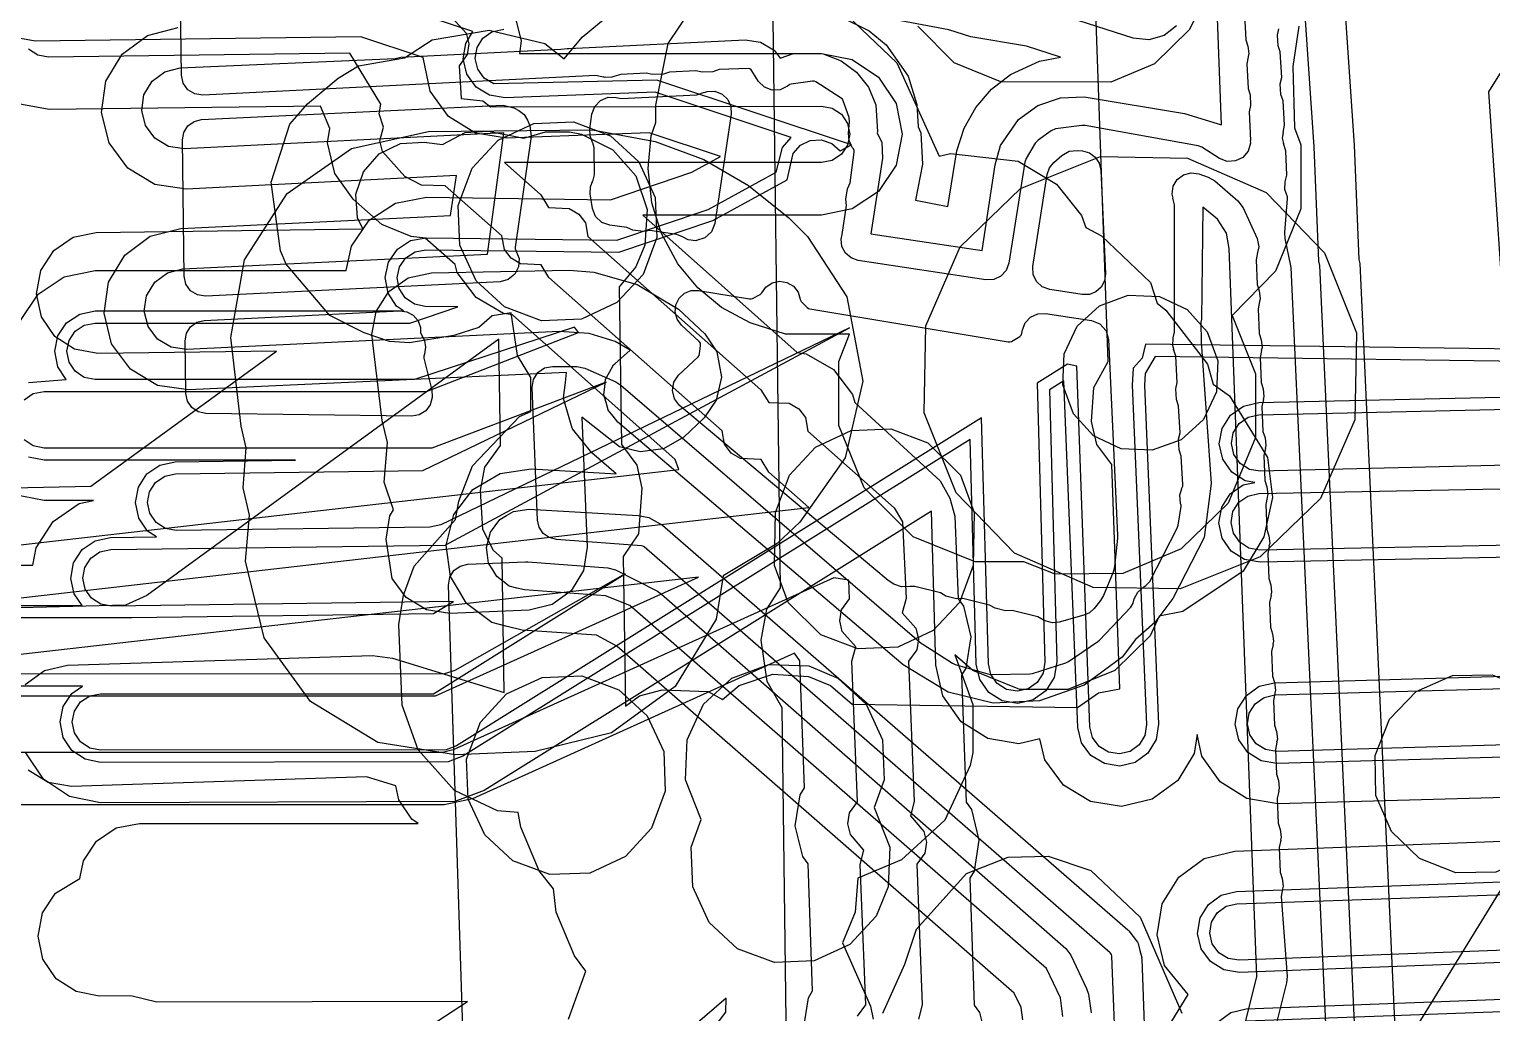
# Model space of a CAD drawing. Header units: metres. Extents: x 17722 to 17999, y 13535 to 15917.
# Drawn here: x 17910.98 to 17947.2, y 13594.21 to 13618.56 of the extents above; entities that cross this region are included whole.
import ezdxf

# ---------------------------------------------------------------- set-up
doc = ezdxf.new("R2010")
doc.units = ezdxf.units.M
doc.layers.add('AI_GREENING_EXCLUSIONS', color=1, linetype='Continuous')
doc.layers.add('AI_GREENING_LAWN', color=82, linetype='Continuous')

msp = doc.modelspace()

# ---------------------------------------------------------------- linework, layer by layer
at = {"layer": 'AI_GREENING_EXCLUSIONS'}
for points in [[(17910.722, 13698.404), (17911.061, 13698.561), (17925.784, 13702.229), (17926.332, 13702.211), (17929.812, 13700.997), (17931.46, 13700.162), (17933.152, 13699.113), (17934.98, 13697.712), (17936.426, 13696.362), (17937.85, 13694.757), (17938.596, 13693.757), (17938.654, 13693.636), (17938.835, 13693.436), (17939.206, 13692.436), (17939.389, 13687.855), (17939.406, 13687.786), (17941.579, 13639.478), (17942.421, 13622.952), (17942.388, 13622.328), (17942.528, 13619.518), (17942.792, 13615.641), (17942.904, 13612.813), (17942.928, 13612.71), (17943.84, 13592.871)], [(17937.81, 13581.613), (17949.419, 13600.49), (17949.552, 13600.909), (17949.929, 13601.592), (17950.214, 13601.82), (17950.428, 13602.153), (17949.162, 13650.342), (17948.915, 13650.645), (17948.695, 13651.119), (17948.436, 13652.246), (17948.559, 13652.776), (17948.432, 13655.492), (17948.268, 13655.995), (17948.307, 13656.619), (17948.485, 13657.379), (17948.807, 13657.925), (17946.211, 13694.508), (17945.589, 13694.609), (17944.864, 13694.899), (17944.581, 13695.101), (17921.652, 13696.691), (17898.97, 13691.755)], [(17937.81, 13581.613), (17949.419, 13600.49), (17949.552, 13600.909), (17949.929, 13601.592), (17950.214, 13601.82), (17950.428, 13602.153), (17949.162, 13650.342), (17948.915, 13650.645), (17948.695, 13651.119), (17948.436, 13652.246), (17948.559, 13652.776), (17948.432, 13655.492), (17948.268, 13655.995), (17948.307, 13656.619), (17948.485, 13657.379), (17948.807, 13657.925), (17946.211, 13694.508), (17945.589, 13694.609), (17944.864, 13694.899), (17944.581, 13695.101), (17921.652, 13696.691), (17898.97, 13691.755)], [(17940.405, 13687.829), (17942.578, 13639.526), (17943.42, 13623.003), (17943.389, 13622.341), (17943.527, 13619.568), (17943.791, 13615.684), (17943.904, 13612.858), (17943.927, 13612.756), (17944.839, 13592.917)], [(17929.824, 13586.264), (17929.622, 13601.753), (17929.251, 13602.409), (17929.1, 13603.429), (17929.243, 13604.197), (17929.584, 13604.722), (17929.284, 13627.777)], [(17905.463, 13607.093), (17912.503, 13607.241), (17917.098, 13610.586), (17912.676, 13610.527), (17912.1, 13610.634), (17911.61, 13610.952), (17911.278, 13611.435), (17911.156, 13612.007), (17911.263, 13612.583), (17911.582, 13613.074), (17912.064, 13613.405), (17912.636, 13613.527), (17919.239, 13613.614), (17919.104, 13613.89), (17919.067, 13614.474), (17919.258, 13615.028), (17919.645, 13615.467), (17920.171, 13615.724), (17920.755, 13615.76), (17921.208, 13615.699), (17921.77, 13615.996), (17922.354, 13616.032), (17923.226, 13615.857), (17923.764, 13616.019), (17924.358, 13616.019), (17924.65, 13615.96), (17925.43, 13615.573), (17925.996, 13614.929), (17926.281, 13614.096), (17926.222, 13613.21), (17925.996, 13612.669), (17925.586, 13612.181), (17925.645, 13608.277), (17926.023, 13607.766), (17926.145, 13607.194), (17926.065, 13606.059), (17925.687, 13605.503), (17925.743, 13601.796), (17926.087, 13602.053), (17926.654, 13602.197), (17927.791, 13602.159), (17928.142, 13601.964), (17928.56, 13602.305), (17929.393, 13602.59), (17930.279, 13602.531), (17930.82, 13602.305), (17931.357, 13601.846), (17936.935, 13601.764), (17937.457, 13602.126), (17937.984, 13602.223), (17937.788, 13607.779), (17937.416, 13608.272), (17937.282, 13608.842), (17937.341, 13609.687), (17937.697, 13610.328), (17937.101, 13627.166)], [(17940.381, 13619.948), (17939.716, 13618.551), (17938.848, 13617.702), (17937.765, 13617.248), (17935.039, 13617.256), (17933.886, 13617.724), (17932.98, 13618.63)], [(17910.959, 13609.81), (17911.893, 13609.886), (17911.684, 13610.199), (17911.608, 13610.582), (17911.684, 13610.964), (17911.901, 13611.289), (17912.225, 13611.505), (17912.608, 13611.582), (17920.242, 13611.582), (17920.075, 13611.697), (17919.863, 13612.024), (17919.792, 13612.408), (17919.873, 13612.789), (17920.094, 13613.111), (17920.421, 13613.323), (17920.805, 13613.394), (17925.529, 13613.332), (17927.788, 13614.096), (17929.472, 13615.017), (17929.634, 13615.631), (17929.85, 13615.874), (17926.477, 13616.996), (17922.76, 13616.859), (17922.375, 13616.92), (17922.042, 13617.125), (17921.814, 13617.441), (17921.723, 13617.821), (17921.785, 13618.206), (17921.965, 13618.498), (17919.343, 13619.37)], [(17942.421, 13618.632), (17942.27, 13617.635), (17942.31, 13616.117), (17942.467, 13615.691), (17942.467, 13614.107), (17941.843, 13612.566), (17940.767, 13611.464), (17941.347, 13610.027), (17941.347, 13608.444), (17940.669, 13606.823), (17939.509, 13605.689), (17938.065, 13605.084), (17936.384, 13605.065), (17935.612, 13605.367), (17934.407, 13605.367), (17932.865, 13605.99), (17931.652, 13607.204), (17931.028, 13608.746), (17931.028, 13610.329), (17931.289, 13611.005), (17929.705, 13611.004), (17928.833, 13611.29), (17928.119, 13611.667), (17928.119, 13611.667), (17927.536, 13612.157), (17927.039, 13612.748), (17926.628, 13613.515), (17926.392, 13614.256), (17926.302, 13615.105), (17926.376, 13615.917), (17926.497, 13616.246), (17926.497, 13616.672), (17926.801, 13618.203), (17927.669, 13619.501)], [(17939.402, 13587.193), (17941.376, 13595.096), (17940.697, 13613.129), (17940.629, 13613.505), (17940.403, 13613.856), (17940.039, 13614.149), (17940.009, 13611.374), (17939.993, 13611.299), (17940.005, 13610.81), (17940.249, 13607.311), (17940.072, 13605.975), (17939.299, 13604.464), (17938.855, 13603.867), (17938.371, 13603.442), (17938.046, 13603.01), (17937.104, 13602.317), (17936, 13601.927), (17934.85, 13601.871), (17933.736, 13602.144), (17932.619, 13602.818), (17925.556, 13608.826), (17925.437, 13608.977), (17925.317, 13609.126), (17925.316, 13609.13), (17925.314, 13609.132), (17925.262, 13609.317), (17925.208, 13609.501), (17925.208, 13609.504), (17925.207, 13609.508), (17925.229, 13609.698), (17925.25, 13609.889), (17925.252, 13609.892), (17925.252, 13609.895), (17925.346, 13610.063), (17925.438, 13610.231), (17925.441, 13610.234), (17925.442, 13610.236), (17925.481, 13610.271), (17925.856, 13610.613), (17925.487, 13610.828), (17924.844, 13611.026), (17924.102, 13611.074), (17914.874, 13610.623), (17914.488, 13610.68), (17914.154, 13610.881), (17913.921, 13611.194), (17913.826, 13611.572), (17913.884, 13611.958), (17914.084, 13612.293), (17914.398, 13612.525), (17914.776, 13612.62), (17920.803, 13612.915), (17920.803, 13612.915), (17920.803, 13612.915), (17922.326, 13612.99), (17922.728, 13615.987), (17914.809, 13615.598), (17914.423, 13615.655), (17914.089, 13615.856), (17913.856, 13616.169), (17913.761, 13616.547), (17913.818, 13616.933), (17914.018, 13617.268), (17914.332, 13617.501), (17914.71, 13617.596), (17920.036, 13617.832), (17920.176, 13617.868), (17924.141, 13618.065), (17924.297, 13618.081), (17924.34, 13618.075), (17928.704, 13618.292), (17929.09, 13618.235), (17929.425, 13618.034), (17929.573, 13617.836), (17929.902, 13617.951), (17930.639, 13617.943), (17931.081, 13617.777), (17931.466, 13617.494), (17931.76, 13617.12), (17931.94, 13616.687), (17931.984, 13616.013), (17931.98, 13615.989), (17932.091, 13615.753), (17932.108, 13615.363), (17931.823, 13613.493), (17934.573, 13613.074), (17934.897, 13615.198), (17935.034, 13615.674), (17935.474, 13616.321), (17935.955, 13616.67), (17936.513, 13616.861), (17937.103, 13616.881), (17939.588, 13616.473), (17940.503, 13616.19), (17940.391, 13619.271)], [(17924.335, 13594.045), (17924.765, 13595.238), (17924.478, 13595.611), (17924.025, 13596.695), (17923.959, 13597.272), (17923.602, 13597.716), (17923.149, 13598.799), (17923.084, 13599.166), (17922.571, 13599.208), (17921.509, 13599.71), (17920.605, 13600.713), (17920.216, 13601.821), (17920.131, 13603.814), (17920.248, 13604.541), (17920.51, 13605.265), (17921.536, 13606.415), (17921.616, 13606.868), (17921.956, 13607.743), (17923.116, 13608.965), (17923.402, 13609.093), (17923.402, 13609.931), (17923.067, 13610.478), (17922.914, 13611.538), (17922.44, 13611.456), (17922.11, 13611.169), (17921.494, 13610.974), (17920.395, 13610.793), (17919.902, 13610.823), (17919.269, 13611.04), (17918.421, 13611.47), (17917.343, 13612.739), (17917.196, 13613.065), (17916.97, 13614.77), (17917.433, 13616.208), (17917.871, 13616.71), (17918.624, 13617.34), (17919.13, 13617.653), (17920.267, 13617.848), (17920.953, 13618.293), (17922.368, 13618.533), (17923.742, 13618.2), (17924.224, 13617.823), (17924.673, 13618.357), (17925.426, 13618.988)], [(17922.968, 13619.023), (17923.161, 13618.267), (17923.116, 13617.955), (17930.596, 13617.955), (17931.361, 13617.803), (17932.01, 13617.37), (17932.443, 13616.721), (17932.596, 13615.955), (17932.443, 13615.19), (17932.01, 13614.541), (17931.361, 13614.108), (17930.596, 13613.955), (17926.174, 13613.955), (17929.999, 13610.554), (17930.222, 13610.523), (17930.897, 13610.13), (17931.369, 13609.509), (17931.42, 13609.313), (17933.54, 13607.374), (17933.776, 13606.949), (17933.899, 13606.503), (17933.981, 13604.45), (17934.114, 13604.268), (17934.296, 13603.509), (17934.175, 13602.738), (17934.069, 13602.565), (17934.182, 13599.421), (17934.314, 13599.239), (17934.497, 13598.48), (17934.375, 13597.71), (17934.269, 13597.536), (17934.383, 13594.392), (17934.515, 13594.21), (17934.698, 13593.452)], [(17939.386, 13618.641), (17939.081, 13618.398), (17938.706, 13618.29), (17938.318, 13618.334), (17935.849, 13619.125)], [(17910.847, 13609.381), (17911.074, 13609.533), (17911.342, 13609.586), (17920.814, 13609.586), (17924.577, 13611.05), (17924.481, 13611.183), (17920.515, 13609.882), (17912.608, 13609.882), (17912.34, 13609.935), (17912.113, 13610.087), (17911.961, 13610.314), (17911.908, 13610.582), (17911.961, 13610.849), (17912.113, 13611.077), (17912.34, 13611.228), (17912.608, 13611.282), (17920.4, 13611.282), (17921.59, 13611.684), (17920.782, 13611.694), (17920.515, 13611.751), (17920.29, 13611.906), (17920.141, 13612.135), (17920.092, 13612.404), (17920.148, 13612.671), (17920.303, 13612.896), (17920.532, 13613.045), (17920.801, 13613.094), (17925.577, 13613.032), (17927.909, 13613.82), (17929.749, 13614.826), (17929.893, 13615.479), (17930.074, 13615.683), (17930.32, 13615.803), (17930.593, 13615.819), (17930.851, 13615.729), (17931.058, 13615.541), (17931.338, 13615.695), (17926.52, 13617.298), (17922.479, 13617.202), (17922.247, 13617.345), (17922.086, 13617.566), (17922.023, 13617.832), (17922.067, 13618.102), (17922.21, 13618.334), (17922.431, 13618.494), (17922.732, 13618.559)], [(17935.582, 13594.026), (17935.539, 13594.331), (17935.367, 13594.691), (17925.529, 13603.283), (17925.029, 13603.551), (17923.187, 13603.674), (17923.187, 13603.674), (17923.187, 13603.674), (17922.809, 13603.771), (17922.431, 13603.868), (17922.431, 13603.868), (17922.431, 13603.868), (17921.808, 13604.337), (17921.808, 13604.337), (17921.808, 13604.337), (17921.609, 13604.673), (17921.411, 13605.009), (17921.411, 13605.009), (17921.411, 13605.009), (17921.301, 13605.782), (17921.301, 13605.782), (17921.301, 13605.782), (17921.495, 13606.537), (17921.495, 13606.537), (17921.495, 13606.537), (17921.964, 13607.161), (17921.964, 13607.161), (17921.964, 13607.161), (17922.3, 13607.36), (17922.636, 13607.558), (17922.636, 13607.558), (17922.636, 13607.558), (17923.409, 13607.668), (17925.512, 13607.551), (17924.908, 13608.065), (17924.67, 13608.366), (17924.43, 13608.665), (17924.428, 13608.671), (17924.424, 13608.676), (17924.319, 13609.046), (17924.212, 13609.414), (17924.212, 13609.421), (17924.211, 13609.427), (17924.255, 13609.808), (17924.283, 13610.06), (17914.923, 13609.624), (17914.151, 13609.738), (17913.482, 13610.14), (17913.017, 13610.767), (17912.828, 13611.524), (17912.942, 13612.295), (17913.344, 13612.965), (17913.97, 13613.429), (17914.727, 13613.619), (17920.754, 13613.914), (17920.754, 13613.914), (17920.754, 13613.914), (17921.41, 13613.946), (17921.561, 13614.933), (17914.859, 13614.599), (17914.087, 13614.713), (17913.418, 13615.114), (17912.952, 13615.741), (17912.762, 13616.498), (17912.876, 13617.269), (17913.277, 13617.939), (17913.904, 13618.404), (17914.665, 13618.595)], [(17921.454, 13618.841), (17921.795, 13618.462), (17921.863, 13618.198), (17921.824, 13617.927), (17921.627, 13617.649), (17921.67, 13616.844), (17922.208, 13616.782), (17922.403, 13616.635), (17930.596, 13616.655), (17930.864, 13616.602), (17931.091, 13616.45), (17931.242, 13616.223), (17931.296, 13615.955), (17931.242, 13615.687), (17931.091, 13615.46), (17930.864, 13615.309), (17930.596, 13615.255), (17922.744, 13615.255), (17923.649, 13614.454), (17923.84, 13614.139), (17924.349, 13614.117), (17924.585, 13613.98), (17924.75, 13613.762), (17924.81, 13613.426), (17929.099, 13609.631), (17929.29, 13609.316), (17929.799, 13609.294), (17930.035, 13609.157), (17930.2, 13608.939), (17930.26, 13608.603), (17932.401, 13606.708), (17932.603, 13606.361), (17932.692, 13604.461), (17932.597, 13604.106), (17932.933, 13603.723), (17932.997, 13603.457), (17932.955, 13603.187), (17932.754, 13602.912), (17932.893, 13599.432), (17932.798, 13599.077), (17933.134, 13598.694), (17933.198, 13598.428), (17933.155, 13598.159), (17932.955, 13597.883), (17933.094, 13594.403), (17932.999, 13594.048)], [(17931.111, 13618.847), (17931.782, 13618.519), (17932.203, 13618.171), (17932.743, 13617.393), (17932.96, 13616.689), (17932.996, 13616.147), (17932.994, 13616.136), (17933.062, 13615.992), (17933.097, 13615.212), (17932.927, 13614.325), (17933.728, 13614.167), (17933.948, 13615.544), (17934.133, 13616.108), (17934.423, 13616.621), (17934.81, 13617.069), (17935.28, 13617.434), (17935.997, 13617.762), (17936.514, 13617.866), (17935.676, 13618.136), (17934.298, 13618.366), (17933.754, 13618.543), (17932.296, 13618.815)], [(17931.242, 13618.885), (17932.466, 13617.727), (17933.51, 13615.411), (17933.79, 13615.476), (17935.465, 13615.293), (17936.414, 13614.721), (17937.037, 13613.946), (17937.145, 13613.646), (17937.534, 13613.437), (17938.748, 13612.284), (17938.908, 13611.772), (17939.129, 13611.6), (17940.154, 13610.262), (17940.298, 13609.769), (17940.702, 13609.475), (17941.646, 13607.949), (17941.766, 13606.961), (17941.556, 13605.989), (17941.04, 13605.139), (17939.55, 13604.137), (17938.96, 13604.02), (17938.741, 13603.537), (17937.864, 13602.681), (17936.699, 13602.211), (17935.511, 13602.211), (17934.346, 13602.681), (17933.899, 13603.07), (17934.346, 13601.833), (17934.346, 13600.646), (17934.281, 13600.323), (17933.65, 13598.977), (17932.577, 13597.989), (17931.498, 13597.537), (17931.432, 13596.695), (17931.114, 13595.932), (17931.808, 13594.368), (17931.874, 13594.045)], [(17910.76, 13611.347), (17911.194, 13611.996), (17911.842, 13612.429), (17912.608, 13612.582), (17918.826, 13612.582), (17918.954, 13613.184), (17919.396, 13613.827), (17920.05, 13614.252), (17920.818, 13614.394), (17925.371, 13614.334), (17927.385, 13615.015), (17928.096, 13615.404), (17926.333, 13615.99), (17922.797, 13615.859), (17922.026, 13615.983), (17921.362, 13616.392), (17920.905, 13617.025), (17920.735, 13617.853), (17919.188, 13618.368), (17911.122, 13618.261), (17910.355, 13618.403)], [(17909.753, 13604.364), (17930.282, 13606.715), (17929.295, 13607.588), (17929.104, 13607.902), (17928.595, 13607.925), (17928.359, 13608.062), (17928.194, 13608.28), (17928.134, 13608.615), (17923.845, 13612.411), (17923.654, 13612.726), (17923.145, 13612.748), (17922.909, 13612.885), (17922.744, 13613.103), (17922.684, 13613.438), (17921.279, 13614.682), (17920.689, 13614.697), (17920.277, 13614.91), (17919.723, 13615.526), (17919.659, 13615.791), (17919.747, 13616.135), (17919.642, 13616.463), (17919.682, 13616.704), (17918.919, 13617.964), (17911.455, 13617.865), (17911.186, 13617.915), (17910.957, 13618.064)], [(17947.469, 13617.578), (17947.12, 13617.003), (17948.09, 13602.677)], [(17909.669, 13605.663), (17927.067, 13607.655), (17927.067, 13607.655), (17926.974, 13607.906), (17922.945, 13611.488), (17922.722, 13611.519), (17922.048, 13611.912), (17921.575, 13612.533), (17921.524, 13612.729), (17920.784, 13613.384), (17920.432, 13613.423), (17919.709, 13613.725), (17919, 13614.351), (17918.542, 13614.982), (17918.36, 13615.741), (17918.417, 13616.1), (17918.192, 13616.654), (17911.472, 13616.565), (17910.705, 13616.707)], [(17904.322, 13603.987), (17913.513, 13603.987), (17920.987, 13604.086), (17921.484, 13604.388), (17913.014, 13604.273), (17912.746, 13604.323), (17912.516, 13604.471), (17912.362, 13604.696), (17912.305, 13604.964), (17912.355, 13605.232), (17912.503, 13605.461), (17912.728, 13605.616), (17912.996, 13605.673), (17921.277, 13605.782), (17931.288, 13611.166), (17921.166, 13606.287), (17920.899, 13606.23), (17914.616, 13606.147), (17914.348, 13606.197), (17914.119, 13606.345), (17913.964, 13606.57), (17913.907, 13606.838), (17913.957, 13607.106), (17914.106, 13607.335), (17914.331, 13607.49), (17914.598, 13607.547), (17920.726, 13607.628), (17925.263, 13609.815), (17920.946, 13608.186), (17911.342, 13608.186), (17911.074, 13608.239), (17910.847, 13608.391)], [(17950.339, 13610.598), (17938.62, 13610.759), (17938.537, 13610.409), (17938.318, 13610.163), (17938.294, 13609.745), (17938.646, 13601.34), (17938.604, 13601.071), (17938.462, 13600.837), (17938.241, 13600.676), (17937.976, 13600.612), (17937.706, 13600.654), (17937.473, 13600.796), (17937.312, 13601.017), (17937.247, 13601.282), (17936.919, 13610.213), (17936.687, 13610.259), (17935.941, 13609.793), (17936.13, 13602.883), (17936.084, 13602.614), (17935.938, 13602.383), (17935.716, 13602.225), (17935.449, 13602.164), (17935.18, 13602.21), (17934.949, 13602.355), (17934.791, 13602.578), (17934.73, 13602.845), (17934.564, 13608.933), (17921.559, 13600.811), (17921.303, 13600.714), (17912.742, 13600.704), (17912.474, 13600.758), (17912.247, 13600.909), (17912.095, 13601.136), (17912.042, 13601.404), (17912.095, 13601.672), (17912.247, 13601.899), (17912.474, 13602.051), (17912.742, 13602.104), (17920.987, 13602.104), (17925.737, 13605.071), (17921.519, 13602.678), (17921.26, 13602.592), (17904.322, 13602.587)], [(17910.878, 13602.334), (17911.353, 13602.675), (17911.923, 13602.808), (17919.481, 13603.053), (17919.974, 13602.987), (17922.738, 13602.13), (17922.687, 13605.456), (17922.471, 13605.647), (17922.214, 13606.173), (17922.155, 13607.133), (17922.261, 13607.709), (17922.645, 13608.246), (17922.605, 13610.884), (17913.888, 13604.538), (17913.357, 13604.293), (17905.526, 13604.094)], [(17949.8, 13610.306), (17938.862, 13610.455), (17938.611, 13610.03), (17938.595, 13609.742), (17938.946, 13601.353), (17938.886, 13600.967), (17938.683, 13600.634), (17938.368, 13600.404), (17937.988, 13600.312), (17937.603, 13600.372), (17937.27, 13600.575), (17937.04, 13600.89), (17936.948, 13601.269), (17936.598, 13609.849), (17936.245, 13609.629), (17936.43, 13602.891), (17936.364, 13602.507), (17936.156, 13602.176), (17935.838, 13601.951), (17935.458, 13601.864), (17935.073, 13601.93), (17934.743, 13602.138), (17934.517, 13602.456), (17934.431, 13602.836), (17934.278, 13608.401), (17921.717, 13600.556), (17921.353, 13600.418), (17912.742, 13600.404), (17912.359, 13600.48), (17912.034, 13600.697), (17911.818, 13601.022), (17911.742, 13601.404), (17911.818, 13601.787), (17912.034, 13602.111), (17912.297, 13602.287), (17904.322, 13602.287)], [(17949.819, 13605.522), (17941.459, 13605.358), (17941.075, 13605.426), (17940.747, 13605.637), (17940.524, 13605.957), (17940.44, 13606.338), (17940.509, 13606.722), (17940.719, 13607.051), (17941.039, 13607.274), (17941.326, 13607.337), (17941.087, 13607.378), (17940.758, 13607.588), (17940.534, 13607.907), (17940.449, 13608.288), (17940.517, 13608.672), (17940.726, 13609.002), (17941.046, 13609.226), (17941.427, 13609.31), (17949.284, 13609.488)], [(17949.998, 13607.817), (17941.465, 13607.611), (17941.196, 13607.658), (17940.966, 13607.805), (17940.809, 13608.028), (17940.749, 13608.295), (17940.797, 13608.564), (17940.943, 13608.794), (17941.167, 13608.951), (17941.433, 13609.01), (17949.452, 13609.191)], [(17904.322, 13604.287), (17912.286, 13604.287), (17912.086, 13604.578), (17912.005, 13604.96), (17912.076, 13605.343), (17912.288, 13605.671), (17912.61, 13605.892), (17912.992, 13605.973), (17914.129, 13605.988), (17913.909, 13606.13), (17913.688, 13606.452), (17913.607, 13606.834), (17913.678, 13607.217), (17913.891, 13607.544), (17914.212, 13607.766), (17914.594, 13607.847), (17917.574, 13607.886), (17911.342, 13607.886), (17910.959, 13607.962)], [(17904.322, 13605.287), (17911.068, 13605.287), (17911.147, 13605.714), (17911.572, 13606.368), (17912.215, 13606.81), (17912.571, 13606.886), (17911.342, 13606.886), (17910.576, 13607.038)], [(17949.813, 13605.822), (17941.453, 13605.658), (17941.185, 13605.706), (17940.955, 13605.853), (17940.798, 13606.077), (17940.74, 13606.344), (17940.788, 13606.613), (17940.935, 13606.843), (17941.159, 13606.999), (17941.426, 13607.057), (17949.535, 13607.216)], [(17949.9, 13599.601), (17941.903, 13599.375), (17941.134, 13599.506), (17940.473, 13599.921), (17940.021, 13600.557), (17939.898, 13601.095), (17939.825, 13600.624), (17939.419, 13599.957), (17938.789, 13599.497), (17938.03, 13599.313), (17937.259, 13599.433), (17936.593, 13599.839), (17936.133, 13600.469), (17936.008, 13600.983), (17935.485, 13600.865), (17934.716, 13600.996), (17934.055, 13601.411), (17933.604, 13602.048), (17933.431, 13602.809), (17933.326, 13606.627), (17922.247, 13599.708), (17921.517, 13599.432), (17912.742, 13599.404), (17911.976, 13599.556), (17911.327, 13599.99), (17910.894, 13600.639)], [(17936.579, 13594.113), (17936.515, 13594.571), (17936.168, 13595.299), (17925.854, 13604.285), (17925.249, 13604.53), (17923.243, 13604.672), (17923.243, 13604.672), (17923.054, 13604.721), (17922.865, 13604.77), (17922.865, 13604.77), (17922.865, 13604.77), (17922.709, 13604.887), (17922.553, 13605.004), (17922.553, 13605.004), (17922.553, 13605.004), (17922.454, 13605.172), (17922.354, 13605.34), (17922.354, 13605.34), (17922.354, 13605.34), (17922.327, 13605.533), (17922.299, 13605.726), (17922.299, 13605.726), (17922.299, 13605.726), (17922.348, 13605.915), (17922.397, 13606.104), (17922.397, 13606.104), (17922.397, 13606.104), (17922.514, 13606.26), (17922.631, 13606.416), (17922.631, 13606.416), (17922.631, 13606.416), (17922.799, 13606.515), (17922.967, 13606.614), (17922.967, 13606.614), (17922.967, 13606.614), (17923.353, 13606.669), (17923.353, 13606.669), (17926.058, 13606.519), (17926.32, 13606.469), (17926.659, 13606.276), (17938.186, 13596.258), (17938.198, 13596.242), (17938.212, 13596.235), (17938.316, 13596.09), (17938.425, 13595.949), (17938.43, 13595.933), (17938.44, 13595.919), (17938.481, 13595.745), (17938.528, 13595.573), (17938.527, 13595.55), (17938.53, 13595.539), (17938.844, 13586.742)], [(17904.376, 13602.05), (17921.037, 13602.05), (17927.553, 13604.993), (17909.809, 13602.964)], [(17931.492, 13594.122), (17931.693, 13594.397), (17931.554, 13597.877), (17931.649, 13598.233), (17931.312, 13598.616), (17931.248, 13598.881), (17931.291, 13599.151), (17931.492, 13599.426), (17931.353, 13602.906), (17931.448, 13603.261), (17931.112, 13603.644), (17931.048, 13603.91), (17931.09, 13604.18), (17931.291, 13604.455), (17931.273, 13604.917), (17930.907, 13604.972), (17921.476, 13600.712), (17921.21, 13600.651), (17904.376, 13600.65)], [(17930.15, 13593.8), (17930.272, 13594.571), (17930.378, 13594.744), (17930.265, 13597.888), (17930.132, 13598.071), (17929.949, 13598.829), (17930.071, 13599.6), (17930.177, 13599.773), (17930.064, 13602.917), (17929.93, 13603.104), (17921.953, 13599.503), (17921.251, 13599.351), (17904.376, 13599.35)], [(17949.872, 13600.601), (17941.875, 13600.375), (17941.49, 13600.44), (17941.16, 13600.648), (17940.934, 13600.966), (17940.847, 13601.346), (17940.912, 13601.731), (17941.12, 13602.061), (17941.438, 13602.287), (17941.818, 13602.374), (17949.521, 13602.592)], [(17949.863, 13600.901), (17941.866, 13600.675), (17941.597, 13600.72), (17941.366, 13600.866), (17941.208, 13601.088), (17941.147, 13601.355), (17941.193, 13601.624), (17941.338, 13601.855), (17941.561, 13602.013), (17941.827, 13602.074), (17949.618, 13602.294)], [(17918.563, 13592.354), (17921.829, 13594.483), (17914.133, 13594.468), (17913.492, 13594.627), (17912.71, 13594.619), (17912.135, 13594.727), (17911.645, 13595.047), (17911.315, 13595.53), (17911.195, 13596.103), (17911.303, 13596.678), (17911.623, 13597.168), (17912.233, 13597.525), (17912.321, 13597.968), (17912.646, 13598.455), (17913.133, 13598.78), (17913.707, 13598.894), (17920.61, 13598.894), (17920.455, 13598.996), (17920.126, 13599.48), (17920.056, 13599.821), (17919.327, 13600.047), (17912.021, 13599.809), (17911.444, 13599.905), (17910.947, 13600.214)], [(17939.278, 13594), (17939.683, 13594.658), (17939.095, 13595.371), (17938.914, 13596.13), (17939.038, 13596.9), (17939.447, 13597.565), (17940.079, 13598.022), (17940.838, 13598.203), (17949.221, 13598.515)], [(17932.119, 13594.193), (17932.659, 13595.406), (17932.953, 13596.276), (17934.191, 13597.649), (17935.221, 13598.056), (17936.215, 13598.083), (17937.265, 13597.73), (17938.489, 13596.572), (17939.526, 13594.193)], [(17948.983, 13595.504), (17940.95, 13595.205), (17940.565, 13595.267), (17940.233, 13595.471), (17940.004, 13595.788), (17939.913, 13596.167), (17939.975, 13596.552), (17940.18, 13596.885), (17940.496, 13597.113), (17940.876, 13597.204), (17949.259, 13597.516)], [(17949.077, 13595.808), (17940.939, 13595.505), (17940.669, 13595.548), (17940.437, 13595.691), (17940.277, 13595.913), (17940.213, 13596.178), (17940.257, 13596.448), (17940.4, 13596.681), (17940.621, 13596.841), (17940.887, 13596.904), (17949.466, 13597.196)], [(17927.825, 13593.683), (17928.226, 13594.222), (17928.236, 13594.563), (17922.596, 13589.717)], [(17940.42, 13593.984), (17940.736, 13594.213), (17941.115, 13594.303), (17949.456, 13594.614)], [(17941.126, 13594.003), (17949.468, 13594.314)]]:
    msp.add_lwpolyline(points, dxfattribs=at)
for points in [[(17926.481, 13615.78), (17927.681, 13615.328), (17928.793, 13614.69), (17929.789, 13613.882), (17930.255, 13613.42), (17931.227, 13611.933), (17931.62, 13609.845), (17931.187, 13607.943), (17930.058, 13606.351), (17929.497, 13605.826), (17928.161, 13605.025), (17927.992, 13603.95), (17926.976, 13602.284), (17925.4, 13601.134), (17923.504, 13600.675), (17921.534, 13600.594), (17919.606, 13600.895), (17917.941, 13601.911), (17916.791, 13603.487), (17916.331, 13605.383), (17916.435, 13606.527), (17916.272, 13607.198), (17916.352, 13608.19), (17916.222, 13608.724), (17915.966, 13610.926), (17916.308, 13612.846), (17917.36, 13614.489), (17918.96, 13615.605), (17920.866, 13616.023), (17924.923, 13616.063), (17926.481, 13615.78)], [(17925.374, 13615.918), (17926.073, 13615.271), (17926.482, 13614.389), (17926.521, 13613.403), (17926.18, 13612.486), (17925.533, 13611.787), (17924.651, 13611.378), (17923.665, 13611.339), (17922.748, 13611.68), (17922.049, 13612.327), (17921.64, 13613.209), (17921.601, 13614.195), (17921.942, 13615.112), (17922.589, 13615.811), (17923.471, 13616.22), (17924.457, 13616.259), (17925.374, 13615.918)], [(17941.607, 13614.515), (17943.054, 13613.021), (17943.845, 13611.04), (17943.81, 13608.886), (17942.958, 13606.938), (17941.464, 13605.491), (17939.483, 13604.7), (17937.329, 13604.735), (17935.381, 13605.587), (17933.934, 13607.081), (17933.143, 13609.062), (17933.178, 13611.216), (17934.03, 13613.164), (17935.524, 13614.611), (17937.505, 13615.402), (17939.659, 13615.367), (17941.607, 13614.515)], [(17926.033, 13612.233), (17927.055, 13611.627), (17927.712, 13611.014), (17928.004, 13610.568), (17928.122, 13609.942), (17927.992, 13609.371), (17927.691, 13608.931), (17927.192, 13608.459), (17926.685, 13608.167), (17926.105, 13608.091), (17925.592, 13608.219), (17924.664, 13608.947), (17924.797, 13605.733), (17924.706, 13605.155), (17924.401, 13604.655), (17923.929, 13604.31), (17923.36, 13604.172), (17921.389, 13604.091), (17920.811, 13604.181), (17920.311, 13604.486), (17919.966, 13604.959), (17919.815, 13605.927), (17919.906, 13606.506), (17919.995, 13606.653), (17919.769, 13607.343), (17919.85, 13608.327), (17919.719, 13608.868), (17919.465, 13610.995), (17919.568, 13611.571), (17919.883, 13612.064), (17920.363, 13612.399), (17920.935, 13612.524), (17924.354, 13612.592), (17924.957, 13612.539), (17926.033, 13612.233)], [(17938.966, 13611.936), (17939.651, 13611.613), (17940.152, 13611.065), (17940.414, 13610.348), (17940.379, 13609.579), (17940.056, 13608.894), (17939.508, 13608.393), (17938.791, 13608.131), (17938.022, 13608.166), (17937.337, 13608.489), (17936.836, 13609.037), (17936.574, 13609.754), (17936.609, 13610.523), (17936.932, 13611.208), (17937.48, 13611.709), (17938.197, 13611.971), (17938.966, 13611.936)], [(17934.041, 13607.511), (17934.383, 13606.594), (17934.355, 13605.282), (17934.014, 13604.365), (17933.367, 13603.666), (17932.485, 13603.257), (17931.499, 13603.218), (17930.582, 13603.559), (17929.776, 13604.365), (17929.435, 13605.282), (17929.462, 13606.594), (17929.803, 13607.511), (17930.45, 13608.21), (17931.332, 13608.619), (17932.318, 13608.658), (17933.235, 13608.317), (17934.041, 13607.511)], [(17929.294, 13602.83), (17930.28, 13602.791), (17931.003, 13602.489), (17931.702, 13601.842), (17932.111, 13600.96), (17932.15, 13599.974), (17931.905, 13599.288), (17932.29, 13598.306), (17932.251, 13597.32), (17931.949, 13596.597), (17931.302, 13595.898), (17930.42, 13595.489), (17929.434, 13595.45), (17928.517, 13595.791), (17927.818, 13596.438), (17927.409, 13597.32), (17927.37, 13598.306), (17927.615, 13598.992), (17927.23, 13599.974), (17927.269, 13600.96), (17927.678, 13601.842), (17928.377, 13602.489), (17929.294, 13602.83)], [(17925.582, 13602.204), (17926.281, 13601.557), (17926.69, 13600.675), (17926.729, 13599.689), (17926.388, 13598.772), (17925.741, 13598.073), (17924.859, 13597.664), (17923.873, 13597.625), (17922.956, 13597.966), (17922.257, 13598.613), (17921.848, 13599.495), (17921.809, 13600.481), (17922.15, 13601.398), (17922.797, 13602.097), (17923.679, 13602.506), (17924.665, 13602.545), (17925.582, 13602.204)], [(17948.191, 13598.079), (17947.295, 13597.686), (17946.308, 13597.669), (17945.405, 13598.028), (17944.719, 13598.689), (17944.326, 13599.585), (17944.309, 13600.572), (17944.668, 13601.475), (17945.329, 13602.161), (17946.225, 13602.554), (17947.212, 13602.571), (17948.115, 13602.212), (17948.801, 13601.551), (17949.194, 13600.655), (17949.211, 13599.668), (17948.852, 13598.765), (17948.191, 13598.079)]]:
    msp.add_lwpolyline(points, close=True, dxfattribs=at)
at = {"layer": 'AI_GREENING_LAWN'}
for points in [[(17941.075, 13618.909), (17941.105, 13618.297), (17941.157, 13618.14), (17941.181, 13617.952), (17941.162, 13617.877), (17941.169, 13617.876), (17941.133, 13617.697), (17941.163, 13617.085), (17941.213, 13616.933), (17941.226, 13616.665), (17941.19, 13616.508), (17941.223, 13615.804), (17941.214, 13615.804), (17941.223, 13615.733), (17941.164, 13615.539), (17941.033, 13615.384), (17940.852, 13615.294), (17940.649, 13615.284), (17940.459, 13615.354), (17940.014, 13615.633), (17939.927, 13615.667), (17937.126, 13616.172), (17937.049, 13616.174), (17936.396, 13616.087), (17936.284, 13616.042), (17935.96, 13615.808), (17935.892, 13615.733), (17935.668, 13615.355), (17935.637, 13615.268), (17935.237, 13612.766), (17935.17, 13612.584), (17935.038, 13612.441), (17934.862, 13612.359), (17934.668, 13612.351), (17931.505, 13612.833), (17931.332, 13612.894), (17931.193, 13613.012), (17931.105, 13613.173), (17931.081, 13613.354), (17931.11, 13613.476), (17931.219, 13614.189), (17931.201, 13614.348), (17931.239, 13614.606), (17931.305, 13614.756), (17931.41, 13615.508), (17931.407, 13615.554), (17931.387, 13615.596), (17931.361, 13615.63), (17931.28, 13615.797), (17931.264, 13615.981), (17931.293, 13616.267), (17931.281, 13616.374), (17931.136, 13616.787), (17931.117, 13616.822), (17931.088, 13616.849), (17930.456, 13617.253), (17930.417, 13617.269), (17930.374, 13617.271), (17929.85, 13617.196), (17929.811, 13617.184), (17929.757, 13617.143), (17929.574, 13617.057), (17929.372, 13617.05), (17929.184, 13617.123), (17929.04, 13617.265), (17928.852, 13617.548), (17928.825, 13617.577), (17928.786, 13617.582), (17928.06, 13617.556), (17927.903, 13617.505), (17927.639, 13617.493), (17927.482, 13617.529), (17926.834, 13617.496), (17926.681, 13617.446), (17926.413, 13617.433), (17926.257, 13617.468), (17925.632, 13617.438), (17925.457, 13617.385), (17925.456, 13617.387), (17925.405, 13617.367), (17925.241, 13617.359), (17925.188, 13617.374), (17925.187, 13617.371), (17925.009, 13617.407), (17915.274, 13616.923), (17915.076, 13616.953), (17914.907, 13617.058), (17914.791, 13617.221), (17914.749, 13617.416), (17914.718, 13619.788)], [(17943.14, 13592.851), (17942.229, 13612.658), (17942.224, 13612.699), (17942.078, 13613.374), (17942.069, 13613.522), (17942.142, 13614.364), (17942.139, 13614.402), (17942.111, 13614.473), (17942.117, 13614.475), (17942.076, 13614.59), (17942.083, 13614.78), (17942.12, 13614.941), (17942.095, 13615.549), (17942.043, 13615.725), (17942.052, 13615.728), (17942.012, 13615.86), (17942.039, 13615.995), (17942.029, 13615.996), (17942.064, 13616.177), (17942.028, 13616.784), (17941.976, 13616.936), (17941.961, 13617.204), (17941.995, 13617.361), (17941.959, 13617.992), (17941.908, 13618.144), (17941.893, 13618.412), (17941.927, 13618.568)], [(17938.153, 13586.393), (17937.792, 13595.603), (17937.78, 13595.649), (17937.751, 13595.687), (17926.207, 13605.739), (17926.174, 13605.759), (17926.137, 13605.768), (17924.031, 13605.923), (17923.856, 13605.968), (17923.708, 13606.073), (17923.608, 13606.224), (17923.568, 13606.401), (17923.432, 13609.688), (17923.465, 13609.886), (17923.572, 13610.056), (17923.739, 13610.169), (17923.936, 13610.208), (17924.542, 13610.203), (17924.74, 13610.16), (17925.507, 13609.822), (17925.63, 13609.744), (17933.075, 13603.351), (17933.104, 13603.33), (17933.843, 13602.858), (17933.907, 13602.829), (17934.721, 13602.593), (17934.794, 13602.583), (17935.754, 13602.594), (17935.826, 13602.606), (17936.651, 13602.87), (17936.715, 13602.901), (17936.715, 13602.901), (17937.439, 13603.394), (17937.48, 13603.428), (17938.256, 13604.247), (17938.314, 13604.348), (17938.344, 13604.452), (17938.429, 13604.62), (17938.571, 13604.744), (17938.634, 13604.782), (17938.728, 13604.881), (17939.405, 13606.204), (17939.43, 13606.279), (17939.502, 13606.736), (17939.502, 13606.774), (17939.49, 13606.812), (17939.47, 13607.024), (17939.522, 13607.173), (17939.516, 13607.175), (17939.545, 13607.244), (17939.549, 13607.281), (17939.509, 13607.985), (17939.458, 13608.138), (17939.443, 13608.404), (17939.477, 13608.561), (17939.44, 13609.235), (17939.388, 13609.387), (17939.373, 13609.655), (17939.408, 13609.811), (17939.373, 13610.462), (17939.318, 13610.636), (17939.326, 13610.639), (17939.297, 13610.716), (17939.306, 13610.912), (17939.342, 13611.055), (17939.34, 13614.212), (17939.303, 13614.376), (17939.309, 13614.377), (17939.283, 13614.474), (17939.31, 13614.668), (17939.409, 13614.837), (17939.565, 13614.954), (17939.754, 13615.003), (17939.947, 13614.976), (17940.178, 13614.895), (17940.338, 13614.803), (17940.912, 13614.31), (17941.043, 13614.137), (17941.385, 13613.377), (17941.429, 13613.166), (17941.397, 13613.026), (17941.397, 13613.026), (17941.361, 13612.848), (17941.389, 13612.237), (17941.439, 13612.081), (17941.462, 13611.892), (17941.442, 13611.817), (17941.449, 13611.816), (17941.411, 13611.637), (17941.436, 13611.025), (17941.487, 13610.867), (17941.51, 13610.679), (17941.49, 13610.604), (17941.496, 13610.603), (17941.459, 13610.424), (17941.484, 13609.812), (17941.534, 13609.654), (17941.557, 13609.466), (17941.537, 13609.392), (17941.543, 13609.39), (17941.506, 13609.211), (17941.531, 13608.599), (17941.582, 13608.442), (17941.604, 13608.253), (17941.585, 13608.179), (17941.591, 13608.177), (17941.553, 13607.999), (17941.579, 13607.386), (17941.629, 13607.229), (17941.652, 13607.04), (17941.632, 13606.966), (17941.638, 13606.965), (17941.601, 13606.786), (17941.626, 13606.173), (17941.677, 13606.016), (17941.699, 13605.827), (17941.679, 13605.753), (17941.686, 13605.752), (17941.648, 13605.573), (17941.673, 13604.96), (17941.724, 13604.803), (17941.747, 13604.615), (17941.727, 13604.54), (17941.733, 13604.539), (17941.696, 13604.36), (17941.721, 13603.748), (17941.771, 13603.59), (17941.794, 13603.402), (17941.774, 13603.328), (17941.781, 13603.326), (17941.743, 13603.147), (17941.768, 13602.535), (17941.819, 13602.378), (17941.841, 13602.189), (17941.822, 13602.115), (17941.828, 13602.113), (17941.79, 13601.935), (17941.816, 13601.322), (17941.866, 13601.165), (17941.889, 13600.976), (17941.869, 13600.902), (17941.875, 13600.901), (17941.838, 13600.722), (17941.863, 13600.109), (17941.914, 13599.952), (17941.936, 13599.763), (17941.916, 13599.689), (17941.923, 13599.688), (17941.885, 13599.509), (17941.91, 13598.896), (17941.961, 13598.739), (17941.984, 13598.55), (17941.964, 13598.476), (17941.97, 13598.475), (17941.933, 13598.296), (17941.958, 13597.684), (17942.008, 13597.526), (17942.031, 13597.338), (17942.013, 13597.272), (17942.019, 13597.27), (17941.983, 13597.079), (17942.131, 13595.104), (17942.117, 13594.945), (17940.133, 13587.026)], [(17921.92, 13587.454), (17921.36, 13604.795), (17921.391, 13604.986), (17921.493, 13605.151), (17921.65, 13605.265), (17921.839, 13605.31), (17923.267, 13605.369), (17923.324, 13605.368), (17925.302, 13605.223), (17925.302, 13605.223), (17925.492, 13605.17), (17926.535, 13604.641), (17926.639, 13604.571), (17936.651, 13595.793), (17936.772, 13595.632), (17937.165, 13594.809), (17937.209, 13594.663), (17937.274, 13594.2)]]:
    msp.add_lwpolyline(points, dxfattribs=at)
for points in [[(17927.766, 13617.017), (17927.957, 13617.019), (17928.135, 13616.95), (17928.275, 13616.818), (17928.354, 13616.644), (17928.362, 13616.453), (17927.955, 13613.745), (17927.875, 13613.538), (17927.712, 13613.387), (17927.501, 13613.321), (17927.482, 13613.319), (17927.294, 13613.34), (17927.158, 13613.412), (17927.015, 13613.475), (17926.347, 13613.569), (17926.187, 13613.548), (17925.925, 13613.584), (17925.774, 13613.649), (17925.357, 13613.702), (17925.156, 13613.773), (17925.003, 13613.922), (17924.926, 13614.121), (17924.87, 13614.48), (17924.873, 13614.651), (17924.934, 13614.811), (17924.939, 13614.82), (17924.974, 13614.947), (17924.969, 13615.621), (17924.933, 13615.747), (17924.928, 13615.755), (17924.865, 13615.915), (17924.859, 13616.087), (17924.911, 13616.45), (17924.981, 13616.642), (17925.122, 13616.79), (17925.311, 13616.87), (17925.516, 13616.867), (17925.638, 13616.839), (17927.511, 13616.932), (17927.701, 13616.995), (17927.702, 13616.99), (17927.766, 13617.017)], [(17923.32, 13616.302), (17923.376, 13616.171), (17923.411, 13615.903), (17923.011, 13613.162), (17923.013, 13613.119), (17923.029, 13613.079), (17923.031, 13613.077), (17923.106, 13612.882), (17923.095, 13612.674), (17923.001, 13612.489), (17922.838, 13612.358), (17922.637, 13612.304), (17915.339, 13611.947), (17915.142, 13611.977), (17914.972, 13612.082), (17914.857, 13612.245), (17914.814, 13612.44), (17914.77, 13615.814), (17914.804, 13616.002), (17914.906, 13616.163), (17915.061, 13616.275), (17915.246, 13616.32), (17922.713, 13616.673), (17922.979, 13616.611), (17923.102, 13616.543), (17923.231, 13616.441), (17923.32, 13616.302)], [(17937.474, 13615.242), (17937.514, 13615.069), (17937.632, 13612.503), (17937.609, 13612.329), (17937.527, 13612.173), (17937.396, 13612.056), (17937.233, 13611.991), (17937.057, 13611.986), (17936.249, 13612.109), (17936.065, 13612.176), (17935.921, 13612.308), (17935.838, 13612.486), (17935.83, 13612.681), (17936.19, 13614.959), (17936.245, 13615.121), (17936.352, 13615.255), (17936.552, 13615.432), (17936.728, 13615.533), (17936.93, 13615.556), (17937.061, 13615.544), (17937.232, 13615.496), (17937.376, 13615.391), (17937.474, 13615.242)], [(17928.854, 13611.879), (17928.891, 13611.891), (17929.078, 13611.99), (17929.121, 13612.027), (17929.221, 13612.171), (17929.375, 13612.275), (17929.556, 13612.316), (17929.74, 13612.287), (17929.901, 13612.193), (17930.016, 13612.047), (17930.07, 13611.869), (17930.07, 13611.862), (17930.097, 13611.818), (17930.245, 13611.665), (17930.276, 13611.642), (17930.312, 13611.63), (17935.221, 13610.814), (17935.263, 13610.814), (17935.301, 13610.828), (17935.507, 13610.948), (17935.544, 13610.983), (17935.563, 13611.029), (17935.577, 13611.109), (17935.646, 13611.289), (17935.778, 13611.429), (17935.953, 13611.51), (17936.145, 13611.518), (17937.282, 13611.344), (17937.493, 13611.26), (17937.645, 13611.091), (17937.706, 13610.873), (17937.929, 13606.027), (17937.927, 13605.954), (17937.856, 13605.254), (17937.821, 13605.113), (17937.58, 13604.532), (17937.506, 13604.408), (17937.347, 13604.212), (17937.234, 13604.11), (17937.094, 13604.046), (17936.486, 13603.876), (17936.32, 13603.858), (17936.158, 13603.896), (17936.114, 13603.924), (17936.112, 13603.92), (17935.952, 13604.005), (17935.316, 13604.161), (17935.157, 13604.156), (17934.898, 13604.22), (17934.758, 13604.298), (17934.101, 13604.461), (17933.94, 13604.457), (17933.681, 13604.521), (17933.542, 13604.599), (17932.908, 13604.757), (17932.788, 13604.757), (17932.784, 13604.756), (17932.581, 13604.747), (17932.392, 13604.819), (17932.251, 13604.909), (17932.199, 13604.947), (17927.083, 13609.242), (17926.955, 13609.406), (17926.905, 13609.609), (17926.942, 13609.815), (17927.06, 13609.987), (17927.543, 13610.446), (17927.568, 13610.479), (17927.58, 13610.519), (17927.604, 13610.725), (17927.598, 13610.779), (17927.568, 13610.824), (17927.131, 13611.23), (17927.023, 13611.376), (17926.974, 13611.551), (17926.99, 13611.732), (17927.07, 13611.895), (17927.204, 13612.018), (17927.372, 13612.086), (17927.554, 13612.089), (17928.815, 13611.879), (17928.854, 13611.879)], [(17915.311, 13611.345), (17920.151, 13611.582), (17920.33, 13611.558), (17920.488, 13611.473), (17920.606, 13611.337), (17920.668, 13611.168), (17920.667, 13611.051), (17920.672, 13611.021), (17920.714, 13610.946), (17920.711, 13610.945), (17920.765, 13610.85), (17920.794, 13610.681), (17920.765, 13610.513), (17920.745, 13610.458), (17920.747, 13610.412), (17920.945, 13609.616), (17920.958, 13609.458), (17920.956, 13609.437), (17920.907, 13609.256), (17920.795, 13609.106), (17920.635, 13609.007), (17920.451, 13608.975), (17915.346, 13609.045), (17915.158, 13609.085), (17914.999, 13609.192), (17914.892, 13609.351), (17914.853, 13609.539), (17914.835, 13610.839), (17914.869, 13611.027), (17914.971, 13611.188), (17915.126, 13611.3), (17915.311, 13611.345)]]:
    msp.add_lwpolyline(points, close=True, dxfattribs=at)

doc.saveas('drawing.dxf')
